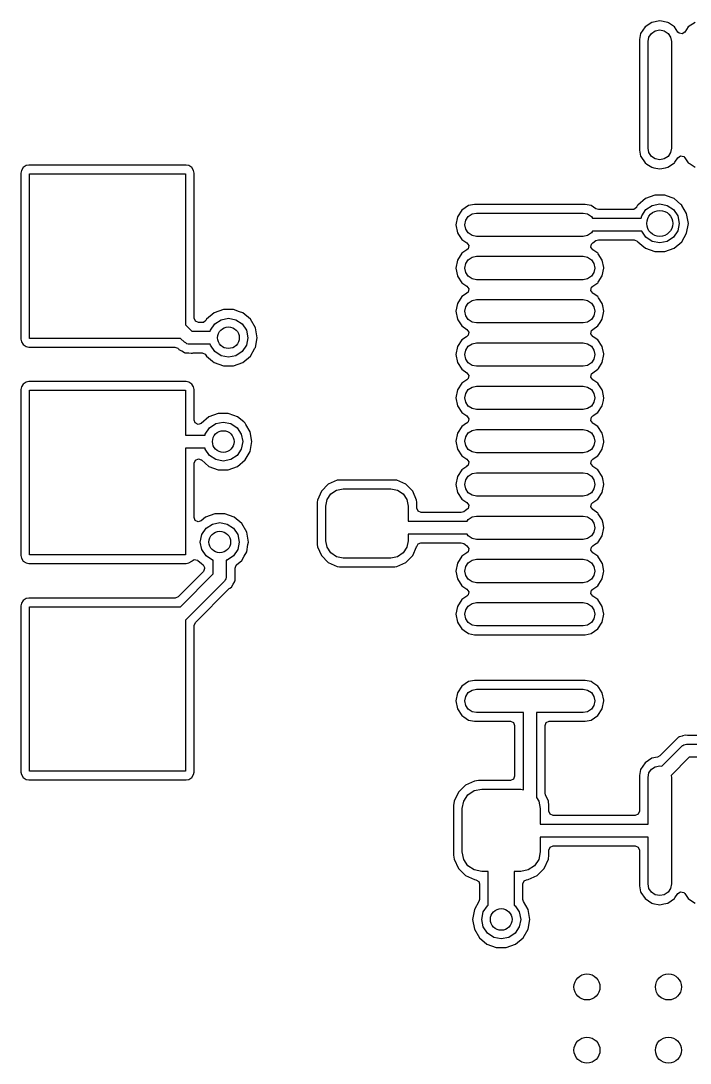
# Model space of a CAD drawing. Extents: x 1.12 to 2.49, y -4.71 to -3.25.
# Drawn here: x 1.3745 to 1.6788, y -4.1669 to -3.6929 of the extents above; entities that cross this region are included whole.
import ezdxf

# ---------------------------------------------------------------- set-up
doc = ezdxf.new("R2010")
doc.units = 0
doc.header["$MEASUREMENT"] = 0
doc.layers.add('BLACK', color=7, linetype='CONTINUOUS')

msp = doc.modelspace()

# ---------------------------------------------------------------- linework, layer by layer
at = {"layer": 'BLACK', "linetype": 'CONTINUOUS'}
for p, q in [((1.65828, -3.69568), (1.65623, -3.69874)), ((1.66134, -3.69363), (1.65828, -3.69568)), ((1.66496, -3.69291), (1.66134, -3.69363)), ((1.66293, -3.69745), (1.66496, -3.69705)), ((1.66858, -3.69363), (1.66496, -3.69291)), ((1.66496, -3.69291), (1.66496, -3.69291)), ((1.66496, -3.69705), (1.66699, -3.69745)), ((1.6689, -3.69384), (1.66858, -3.69363)), ((1.66858, -3.69363), (1.66858, -3.69363)), ((1.66858, -3.69363), (1.66858, -3.69363)), ((1.67165, -3.69568), (1.6689, -3.69384)), ((1.6732, -3.698), (1.67165, -3.69568)), ((1.67796, -3.69568), (1.67641, -3.698)), ((1.68103, -3.69363), (1.67796, -3.69568)), ((1.65623, -3.69874), (1.65569, -3.70145)), ((1.65569, -3.70145), (1.65569, -3.7517)), ((1.65965, -3.70236), (1.66005, -3.70033)), ((1.66005, -3.70033), (1.6612, -3.6986)), ((1.6612, -3.6986), (1.66293, -3.69745)), ((1.66699, -3.69745), (1.66872, -3.6986)), ((1.66872, -3.6986), (1.66987, -3.70033)), ((1.66987, -3.70033), (1.67028, -3.70236)), ((1.67373, -3.69854), (1.6732, -3.698)), ((1.67518, -3.69882), (1.67373, -3.69854)), ((1.67641, -3.698), (1.67518, -3.69882)), ((1.65965, -3.75079), (1.65965, -3.70236)), ((1.67028, -3.70236), (1.67028, -3.75079)), ((1.65569, -3.7517), (1.65623, -3.7544)), ((1.66005, -3.75282), (1.65965, -3.75079)), ((1.6612, -3.75455), (1.66005, -3.75282)), ((1.66987, -3.75282), (1.66872, -3.75455)), ((1.67028, -3.75079), (1.66987, -3.75282)), ((1.37692, -3.75877), (1.37561, -3.75965)), ((1.37807, -3.75854), (1.37692, -3.75877)), ((1.37692, -3.75877), (1.37692, -3.75877)), ((1.37692, -3.75877), (1.37692, -3.75877)), ((1.37692, -3.75877), (1.37692, -3.75877)), ((1.44972, -3.75854), (1.37807, -3.75854)), ((1.37807, -3.75854), (1.37807, -3.75854)), ((1.37807, -3.75854), (1.37807, -3.75854)), ((1.45087, -3.75877), (1.44972, -3.75854)), ((1.45218, -3.75965), (1.45087, -3.75877)), ((1.65623, -3.7544), (1.65623, -3.7544)), ((1.65623, -3.7544), (1.65623, -3.75441)), ((1.65623, -3.75441), (1.65637, -3.75461)), ((1.65637, -3.75461), (1.65828, -3.75747)), ((1.65828, -3.75747), (1.6591, -3.75802)), ((1.6591, -3.75802), (1.66134, -3.75952)), ((1.66293, -3.7557), (1.6612, -3.75455)), ((1.66496, -3.7561), (1.66293, -3.7557)), ((1.66699, -3.7557), (1.66496, -3.7561)), ((1.66872, -3.75455), (1.66699, -3.7557)), ((1.66858, -3.75952), (1.67165, -3.75747)), ((1.67165, -3.75747), (1.67187, -3.75714)), ((1.67187, -3.75714), (1.6732, -3.75515)), ((1.6732, -3.75515), (1.67443, -3.75433)), ((1.67443, -3.75433), (1.67587, -3.75461)), ((1.67587, -3.75461), (1.67641, -3.75515)), ((1.67641, -3.75515), (1.67796, -3.75747)), ((1.67796, -3.75747), (1.67877, -3.75801)), ((1.67877, -3.75801), (1.68103, -3.75952)), ((1.37474, -3.76096), (1.37451, -3.76211)), ((1.37451, -3.76211), (1.37451, -3.83769)), ((1.37561, -3.75965), (1.37474, -3.76096)), ((1.37474, -3.76096), (1.37474, -3.76096)), ((1.37846, -3.8373), (1.37846, -3.7625)), ((1.37846, -3.7625), (1.44933, -3.7625)), ((1.44933, -3.7625), (1.44933, -3.83116)), ((1.45306, -3.76096), (1.45218, -3.75965)), ((1.45329, -3.76211), (1.45306, -3.76096)), ((1.45306, -3.76096), (1.45306, -3.76096)), ((1.45306, -3.76096), (1.45306, -3.76096)), ((1.45329, -3.82817), (1.45329, -3.76211)), ((1.45329, -3.76211), (1.45329, -3.76211)), ((1.66134, -3.75952), (1.66233, -3.75972)), ((1.66233, -3.75972), (1.66496, -3.76024)), ((1.66496, -3.76024), (1.66759, -3.75972)), ((1.66496, -3.76024), (1.66496, -3.76024)), ((1.66496, -3.76024), (1.66496, -3.76024)), ((1.66759, -3.75972), (1.66858, -3.75952)), ((1.6627, -3.77222), (1.65845, -3.77377)), ((1.66722, -3.77222), (1.6627, -3.77222)), ((1.67022, -3.77332), (1.66722, -3.77222)), ((1.57808, -3.7769), (1.57501, -3.77895)), ((1.58078, -3.77636), (1.57808, -3.7769)), ((1.63103, -3.77636), (1.58078, -3.77636)), ((1.58078, -3.77636), (1.58078, -3.77636)), ((1.63374, -3.7769), (1.63103, -3.77636)), ((1.63103, -3.77636), (1.63103, -3.77636)), ((1.63588, -3.77833), (1.63374, -3.7769)), ((1.63374, -3.7769), (1.63374, -3.7769)), ((1.63374, -3.7769), (1.63374, -3.7769)), ((1.65437, -3.77776), (1.6532, -3.77865)), ((1.65443, -3.77766), (1.65437, -3.77776)), ((1.65474, -3.77711), (1.65443, -3.77766)), ((1.65499, -3.77667), (1.65474, -3.77711)), ((1.65845, -3.77377), (1.65499, -3.77667)), ((1.65499, -3.77667), (1.65499, -3.77667)), ((1.6587, -3.77878), (1.66157, -3.77686)), ((1.66157, -3.77686), (1.66496, -3.77618)), ((1.66496, -3.77618), (1.66835, -3.77686)), ((1.66835, -3.77686), (1.67122, -3.77878)), ((1.67147, -3.77377), (1.67022, -3.77332)), ((1.67459, -3.77639), (1.67147, -3.77377)), ((1.67493, -3.77668), (1.67459, -3.77639)), ((1.67506, -3.7769), (1.67493, -3.77668)), ((1.67719, -3.78059), (1.67506, -3.7769)), ((1.57296, -3.78201), (1.57224, -3.78563)), ((1.57501, -3.77895), (1.57296, -3.78201)), ((1.57678, -3.7836), (1.57793, -3.78187)), ((1.57793, -3.78187), (1.57966, -3.78072)), ((1.57966, -3.78072), (1.58169, -3.78031)), ((1.58169, -3.78031), (1.63012, -3.78031)), ((1.63012, -3.78031), (1.63215, -3.78072)), ((1.63215, -3.78072), (1.63388, -3.78187)), ((1.63388, -3.78187), (1.63441, -3.78268)), ((1.63598, -3.7784), (1.63588, -3.77833)), ((1.63705, -3.77872), (1.63598, -3.7784)), ((1.6527, -3.77872), (1.63705, -3.77872)), ((1.6532, -3.77865), (1.6527, -3.77872)), ((1.65657, -3.78268), (1.65678, -3.78165)), ((1.65678, -3.78165), (1.6587, -3.77878)), ((1.67122, -3.77878), (1.67314, -3.78165)), ((1.67314, -3.78165), (1.67382, -3.78504)), ((1.67797, -3.78504), (1.67719, -3.78059)), ((1.67719, -3.78059), (1.67719, -3.78059)), ((1.67719, -3.78059), (1.67719, -3.78059)), ((1.57224, -3.78563), (1.57224, -3.78563)), ((1.57224, -3.78563), (1.57296, -3.78925)), ((1.57638, -3.78563), (1.57678, -3.7836)), ((1.57678, -3.78766), (1.57638, -3.78563)), ((1.63441, -3.78268), (1.65657, -3.78268)), ((1.67382, -3.78504), (1.67314, -3.78843)), ((1.67719, -3.78949), (1.67797, -3.78504)), ((1.57296, -3.78925), (1.57296, -3.78925)), ((1.57296, -3.78925), (1.57296, -3.78925)), ((1.57296, -3.78925), (1.57347, -3.79002)), ((1.57347, -3.79002), (1.57501, -3.79231)), ((1.57793, -3.78939), (1.57678, -3.78766)), ((1.57966, -3.79054), (1.57793, -3.78939)), ((1.58169, -3.79094), (1.57966, -3.79054)), ((1.63012, -3.79094), (1.58169, -3.79094)), ((1.63215, -3.79054), (1.63012, -3.79094)), ((1.63388, -3.78939), (1.63215, -3.79054)), ((1.63441, -3.78858), (1.63388, -3.78939)), ((1.65688, -3.78858), (1.63441, -3.78858)), ((1.6587, -3.7913), (1.65688, -3.78858)), ((1.66157, -3.79322), (1.6587, -3.7913)), ((1.67122, -3.7913), (1.66835, -3.79322)), ((1.67314, -3.78843), (1.67122, -3.7913)), ((1.67493, -3.7934), (1.67719, -3.78949)), ((1.57501, -3.79231), (1.57733, -3.79387)), ((1.57733, -3.79387), (1.57815, -3.7951)), ((1.57787, -3.79654), (1.57733, -3.79708)), ((1.57815, -3.7951), (1.57787, -3.79654)), ((1.63366, -3.79585), (1.63394, -3.7944)), ((1.63448, -3.79708), (1.63366, -3.79585)), ((1.63394, -3.7944), (1.63448, -3.79387)), ((1.63448, -3.79387), (1.63598, -3.79286)), ((1.63598, -3.79286), (1.63705, -3.79254)), ((1.63705, -3.79254), (1.65338, -3.79254)), ((1.65338, -3.79254), (1.65474, -3.7931)), ((1.65474, -3.7931), (1.65488, -3.79328)), ((1.65488, -3.79328), (1.65488, -3.79327)), ((1.65488, -3.79327), (1.65499, -3.7934)), ((1.65499, -3.7934), (1.65678, -3.7949)), ((1.65678, -3.7949), (1.65845, -3.79631)), ((1.65845, -3.79631), (1.6627, -3.79785)), ((1.66496, -3.7939), (1.66157, -3.79322)), ((1.66835, -3.79322), (1.66496, -3.7939)), ((1.66722, -3.79785), (1.67147, -3.79631)), ((1.67147, -3.79631), (1.67493, -3.7934)), ((1.57501, -3.79863), (1.57296, -3.8017)), ((1.57733, -3.79708), (1.57501, -3.79863)), ((1.57678, -3.80328), (1.57793, -3.80156)), ((1.57793, -3.80156), (1.57966, -3.8004)), ((1.57966, -3.8004), (1.58169, -3.8)), ((1.58169, -3.8), (1.63012, -3.8)), ((1.63012, -3.8), (1.63215, -3.8004)), ((1.63215, -3.8004), (1.63388, -3.80156)), ((1.63388, -3.80156), (1.63503, -3.80328)), ((1.6368, -3.79863), (1.63448, -3.79708)), ((1.63693, -3.79883), (1.6368, -3.79863)), ((1.63885, -3.8017), (1.63693, -3.79883)), ((1.6627, -3.79785), (1.6627, -3.79785)), ((1.6627, -3.79785), (1.66722, -3.79785)), ((1.66722, -3.79785), (1.66722, -3.79785)), ((1.57296, -3.8017), (1.57224, -3.80531)), ((1.57224, -3.80531), (1.57224, -3.80531)), ((1.57224, -3.80531), (1.57296, -3.80893)), ((1.57638, -3.80531), (1.57678, -3.80328)), ((1.57678, -3.80735), (1.57638, -3.80531)), ((1.63503, -3.80328), (1.63543, -3.80531)), ((1.63543, -3.80531), (1.63503, -3.80735)), ((1.63952, -3.80507), (1.63885, -3.8017)), ((1.63885, -3.8017), (1.63885, -3.8017)), ((1.63885, -3.80893), (1.63957, -3.80531)), ((1.63957, -3.80531), (1.63952, -3.80507)), ((1.57296, -3.80893), (1.57296, -3.80893)), ((1.57296, -3.80893), (1.57296, -3.80893)), ((1.57296, -3.80893), (1.57303, -3.80904)), ((1.57303, -3.80904), (1.57501, -3.812)), ((1.57793, -3.80907), (1.57678, -3.80735)), ((1.57966, -3.81023), (1.57793, -3.80907)), ((1.58169, -3.81063), (1.57966, -3.81023)), ((1.63012, -3.81063), (1.58169, -3.81063)), ((1.63215, -3.81023), (1.63012, -3.81063)), ((1.63388, -3.80907), (1.63215, -3.81023)), ((1.63503, -3.80735), (1.63388, -3.80907)), ((1.63701, -3.81168), (1.63885, -3.80893)), ((1.57501, -3.812), (1.57733, -3.81355)), ((1.57733, -3.81355), (1.57815, -3.81478)), ((1.57815, -3.81478), (1.57787, -3.81623)), ((1.63366, -3.81553), (1.63394, -3.81409)), ((1.63448, -3.81676), (1.63366, -3.81553)), ((1.63394, -3.81409), (1.63448, -3.81355)), ((1.63448, -3.81355), (1.6368, -3.812)), ((1.6368, -3.812), (1.63701, -3.81168)), ((1.57501, -3.81832), (1.57296, -3.82138)), ((1.57714, -3.81689), (1.57501, -3.81832)), ((1.57733, -3.81676), (1.57714, -3.81689)), ((1.57787, -3.81623), (1.57733, -3.81676)), ((1.57793, -3.82124), (1.57966, -3.82009)), ((1.57966, -3.82009), (1.58169, -3.81969)), ((1.58169, -3.81969), (1.63012, -3.81969)), ((1.63012, -3.81969), (1.63215, -3.82009)), ((1.63215, -3.82009), (1.63388, -3.82124)), ((1.63472, -3.81692), (1.63448, -3.81676)), ((1.6368, -3.81832), (1.63472, -3.81692)), ((1.63713, -3.81881), (1.6368, -3.81832)), ((1.63885, -3.82138), (1.63713, -3.81881)), ((1.46664, -3.82419), (1.46239, -3.82574)), ((1.47116, -3.82419), (1.46664, -3.82419)), ((1.47392, -3.8252), (1.47116, -3.82419)), ((1.4754, -3.82574), (1.47392, -3.8252)), ((1.57296, -3.82138), (1.57224, -3.825)), ((1.57224, -3.825), (1.57224, -3.825)), ((1.57224, -3.825), (1.57296, -3.82862)), ((1.57638, -3.825), (1.57678, -3.82297)), ((1.57678, -3.82703), (1.57638, -3.825)), ((1.57678, -3.82297), (1.57793, -3.82124)), ((1.63388, -3.82124), (1.63503, -3.82297)), ((1.63503, -3.82297), (1.63543, -3.825)), ((1.63543, -3.825), (1.63503, -3.82703)), ((1.63909, -3.82259), (1.63885, -3.82138)), ((1.63957, -3.825), (1.63909, -3.82259)), ((1.63942, -3.82574), (1.63957, -3.825)), ((1.63957, -3.825), (1.63957, -3.825)), ((1.45385, -3.82953), (1.45329, -3.82817)), ((1.45522, -3.8301), (1.45385, -3.82953)), ((1.45747, -3.83003), (1.45698, -3.8301)), ((1.45865, -3.82913), (1.45747, -3.83003)), ((1.45893, -3.82864), (1.45865, -3.82913)), ((1.46239, -3.82574), (1.45893, -3.82864)), ((1.45893, -3.82864), (1.45893, -3.82864)), ((1.46263, -3.83074), (1.46551, -3.82882)), ((1.46551, -3.82882), (1.4689, -3.82815)), ((1.4689, -3.82815), (1.47229, -3.82882)), ((1.47229, -3.82882), (1.47516, -3.83074)), ((1.47887, -3.82864), (1.4754, -3.82574)), ((1.48113, -3.83256), (1.47887, -3.82864)), ((1.47887, -3.82864), (1.47887, -3.82864)), ((1.57296, -3.82862), (1.57296, -3.82862)), ((1.57296, -3.82862), (1.57296, -3.82862)), ((1.57296, -3.82862), (1.57311, -3.82885)), ((1.57311, -3.82885), (1.57501, -3.83168)), ((1.57793, -3.82876), (1.57678, -3.82703)), ((1.57966, -3.82991), (1.57793, -3.82876)), ((1.58169, -3.83031), (1.57966, -3.82991)), ((1.63215, -3.82991), (1.63012, -3.83031)), ((1.63388, -3.82876), (1.63215, -3.82991)), ((1.63503, -3.82703), (1.63388, -3.82876)), ((1.63786, -3.8301), (1.63885, -3.82862)), ((1.63885, -3.82862), (1.63942, -3.82574)), ((1.44933, -3.83116), (1.45223, -3.83406)), ((1.45223, -3.83406), (1.46063, -3.83406)), ((1.45698, -3.8301), (1.45522, -3.8301)), ((1.46063, -3.83406), (1.46071, -3.83362)), ((1.46071, -3.83362), (1.46263, -3.83074)), ((1.47516, -3.83074), (1.47708, -3.83362)), ((1.47708, -3.83362), (1.47776, -3.83701)), ((1.48191, -3.83701), (1.48113, -3.83256)), ((1.48113, -3.83256), (1.48113, -3.83256)), ((1.48113, -3.83256), (1.48113, -3.83256)), ((1.57501, -3.83168), (1.57733, -3.83324)), ((1.57733, -3.83324), (1.57815, -3.83447)), ((1.57815, -3.83447), (1.57787, -3.83591)), ((1.63012, -3.83031), (1.58169, -3.83031)), ((1.63366, -3.83522), (1.63394, -3.83377)), ((1.63394, -3.83377), (1.63448, -3.83324)), ((1.63448, -3.83324), (1.6368, -3.83168)), ((1.6368, -3.83168), (1.63786, -3.8301)), ((1.37451, -3.83769), (1.37474, -3.83885)), ((1.37451, -3.83769), (1.37451, -3.83769)), ((1.37474, -3.83885), (1.37474, -3.83885)), ((1.37474, -3.83885), (1.37474, -3.83885)), ((1.37474, -3.83885), (1.37474, -3.83885)), ((1.37474, -3.83885), (1.37561, -3.84016)), ((1.44712, -3.8373), (1.37846, -3.8373)), ((1.44892, -3.8391), (1.44712, -3.8373)), ((1.4495, -3.83937), (1.44892, -3.8391)), ((1.44999, -3.83978), (1.4495, -3.83937)), ((1.47776, -3.83701), (1.47708, -3.8404)), ((1.48113, -3.84146), (1.48191, -3.83701)), ((1.57501, -3.838), (1.57296, -3.84107)), ((1.57714, -3.83658), (1.57501, -3.838)), ((1.57733, -3.83645), (1.57714, -3.83658)), ((1.57787, -3.83591), (1.57733, -3.83645)), ((1.57966, -3.83977), (1.58169, -3.83937)), ((1.58169, -3.83937), (1.63012, -3.83937)), ((1.63012, -3.83937), (1.63215, -3.83977)), ((1.63448, -3.83645), (1.63366, -3.83522)), ((1.63472, -3.83661), (1.63448, -3.83645)), ((1.6368, -3.838), (1.63472, -3.83661)), ((1.63885, -3.84107), (1.6368, -3.838)), ((1.6368, -3.838), (1.6368, -3.838)), ((1.37561, -3.84016), (1.37561, -3.84016)), ((1.37561, -3.84016), (1.37692, -3.84103)), ((1.37692, -3.84103), (1.37807, -3.84126)), ((1.37807, -3.84126), (1.44453, -3.84126)), ((1.44453, -3.84126), (1.44589, -3.84182)), ((1.44589, -3.84182), (1.44612, -3.84209)), ((1.44612, -3.84209), (1.44628, -3.84233)), ((1.44628, -3.84233), (1.44629, -3.84233)), ((1.44629, -3.84233), (1.44758, -3.84302)), ((1.44758, -3.84302), (1.44763, -3.84304)), ((1.44763, -3.84304), (1.44889, -3.8438)), ((1.44889, -3.8438), (1.44889, -3.8438)), ((1.44889, -3.8438), (1.44909, -3.84387)), ((1.44909, -3.84387), (1.4493, -3.84392)), ((1.4493, -3.84392), (1.4493, -3.84392)), ((1.4493, -3.84392), (1.45077, -3.84392)), ((1.45063, -3.83989), (1.44999, -3.83978)), ((1.45075, -3.83995), (1.45063, -3.83989)), ((1.45082, -3.83993), (1.45075, -3.83995)), ((1.45077, -3.84392), (1.45082, -3.84392)), ((1.451, -3.83996), (1.45082, -3.83993)), ((1.45082, -3.84392), (1.45197, -3.84399)), ((1.46063, -3.83996), (1.451, -3.83996)), ((1.45197, -3.84399), (1.45229, -3.84401)), ((1.45229, -3.84401), (1.45252, -3.84397)), ((1.45229, -3.84401), (1.45229, -3.84401)), ((1.45229, -3.84401), (1.45229, -3.84401)), ((1.45252, -3.844), (1.4529, -3.84392)), ((1.45252, -3.84397), (1.45252, -3.844)), ((1.4529, -3.84392), (1.45698, -3.84392)), ((1.45698, -3.84392), (1.45834, -3.84448)), ((1.46071, -3.8404), (1.46063, -3.83996)), ((1.46263, -3.84327), (1.46071, -3.8404)), ((1.46551, -3.84519), (1.46263, -3.84327)), ((1.47516, -3.84327), (1.47229, -3.84519)), ((1.47708, -3.8404), (1.47516, -3.84327)), ((1.47887, -3.84537), (1.48091, -3.84182)), ((1.48091, -3.84182), (1.48113, -3.84146)), ((1.48113, -3.84146), (1.48113, -3.84146)), ((1.48113, -3.84146), (1.48113, -3.84146)), ((1.57296, -3.84107), (1.57224, -3.84468)), ((1.57638, -3.84469), (1.57678, -3.84265)), ((1.57678, -3.84265), (1.57793, -3.84093)), ((1.57793, -3.84093), (1.57966, -3.83977)), ((1.63215, -3.83977), (1.63388, -3.84093)), ((1.63388, -3.84093), (1.63503, -3.84265)), ((1.63503, -3.84265), (1.63543, -3.84469)), ((1.639, -3.84182), (1.63885, -3.84107)), ((1.6395, -3.84433), (1.639, -3.84182)), ((1.45834, -3.84448), (1.45865, -3.84488)), ((1.45865, -3.84488), (1.45893, -3.84537)), ((1.45893, -3.84537), (1.45893, -3.84537)), ((1.45893, -3.84537), (1.45893, -3.84537)), ((1.45893, -3.84537), (1.46162, -3.84763)), ((1.46162, -3.84763), (1.46239, -3.84828)), ((1.46239, -3.84828), (1.46664, -3.84982)), ((1.4689, -3.84587), (1.46551, -3.84519)), ((1.47229, -3.84519), (1.4689, -3.84587)), ((1.47116, -3.84982), (1.4754, -3.84828)), ((1.4754, -3.84828), (1.47887, -3.84537)), ((1.57224, -3.84468), (1.57224, -3.84469)), ((1.57224, -3.84469), (1.57296, -3.8483)), ((1.57296, -3.8483), (1.57501, -3.85137)), ((1.57678, -3.84672), (1.57638, -3.84469)), ((1.57793, -3.84844), (1.57678, -3.84672)), ((1.57966, -3.8496), (1.57793, -3.84844)), ((1.63388, -3.84844), (1.63215, -3.8496)), ((1.63503, -3.84672), (1.63388, -3.84844)), ((1.63543, -3.84469), (1.63503, -3.84672)), ((1.63709, -3.85094), (1.63885, -3.8483)), ((1.63885, -3.8483), (1.63957, -3.84469)), ((1.63957, -3.84469), (1.6395, -3.84433)), ((1.46664, -3.84982), (1.46664, -3.84982)), ((1.46664, -3.84982), (1.47116, -3.84982)), ((1.47116, -3.84982), (1.47116, -3.84982)), ((1.57501, -3.85137), (1.57733, -3.85292)), ((1.57733, -3.85292), (1.57815, -3.85415)), ((1.58169, -3.85), (1.57966, -3.8496)), ((1.63012, -3.85), (1.58169, -3.85)), ((1.63215, -3.8496), (1.63012, -3.85)), ((1.63366, -3.8549), (1.63394, -3.85346)), ((1.63394, -3.85346), (1.63448, -3.85292)), ((1.63448, -3.85292), (1.6368, -3.85137)), ((1.6368, -3.85137), (1.63709, -3.85094)), ((1.37561, -3.85807), (1.37474, -3.85938)), ((1.37692, -3.8572), (1.37561, -3.85807)), ((1.37807, -3.85697), (1.37692, -3.8572)), ((1.37692, -3.8572), (1.37692, -3.8572)), ((1.37692, -3.8572), (1.37692, -3.8572)), ((1.37692, -3.8572), (1.37692, -3.8572)), ((1.44972, -3.85697), (1.37807, -3.85697)), ((1.37807, -3.85697), (1.37807, -3.85697)), ((1.37807, -3.85697), (1.37807, -3.85697)), ((1.45087, -3.8572), (1.44972, -3.85697)), ((1.45218, -3.85807), (1.45087, -3.8572)), ((1.45306, -3.85938), (1.45218, -3.85807)), ((1.57501, -3.85769), (1.57296, -3.86075)), ((1.57733, -3.85613), (1.57501, -3.85769)), ((1.57787, -3.8556), (1.57733, -3.85613)), ((1.57815, -3.85415), (1.57787, -3.8556)), ((1.63448, -3.85613), (1.63366, -3.8549)), ((1.6368, -3.85769), (1.63448, -3.85613)), ((1.63733, -3.85848), (1.6368, -3.85769)), ((1.63885, -3.86075), (1.63733, -3.85848)), ((1.37474, -3.85938), (1.37451, -3.86054)), ((1.37451, -3.86054), (1.37451, -3.93612)), ((1.37474, -3.85938), (1.37474, -3.85938)), ((1.37846, -3.93573), (1.37846, -3.86093)), ((1.37846, -3.86093), (1.44933, -3.86093)), ((1.44933, -3.86093), (1.44933, -3.8813)), ((1.45329, -3.86054), (1.45306, -3.85938)), ((1.45306, -3.85938), (1.45306, -3.85938)), ((1.45306, -3.85938), (1.45306, -3.85938)), ((1.45329, -3.8745), (1.45329, -3.86054)), ((1.45329, -3.86054), (1.45329, -3.86054)), ((1.57296, -3.86075), (1.57224, -3.86437)), ((1.57638, -3.86437), (1.57678, -3.86234)), ((1.57678, -3.86234), (1.57793, -3.86061)), ((1.57793, -3.86061), (1.57966, -3.85946)), ((1.57966, -3.85946), (1.58169, -3.85906)), ((1.58169, -3.85906), (1.63012, -3.85906)), ((1.63012, -3.85906), (1.63215, -3.85946)), ((1.63215, -3.85946), (1.63388, -3.86061)), ((1.63388, -3.86061), (1.63503, -3.86234)), ((1.63503, -3.86234), (1.63543, -3.86437)), ((1.6389, -3.86099), (1.63885, -3.86075)), ((1.63957, -3.86437), (1.6389, -3.86099)), ((1.57224, -3.86437), (1.57224, -3.86437)), ((1.57224, -3.86437), (1.57296, -3.86799)), ((1.57678, -3.8664), (1.57638, -3.86437)), ((1.57793, -3.86813), (1.57678, -3.8664)), ((1.63503, -3.8664), (1.63388, -3.86813)), ((1.63543, -3.86437), (1.63503, -3.8664)), ((1.63885, -3.86799), (1.63933, -3.86558)), ((1.63933, -3.86558), (1.63957, -3.86437)), ((1.63957, -3.86437), (1.63957, -3.86437)), ((1.46428, -3.87144), (1.46003, -3.87298)), ((1.4688, -3.87144), (1.46428, -3.87144)), ((1.47127, -3.87234), (1.4688, -3.87144)), ((1.47304, -3.87298), (1.47127, -3.87234)), ((1.57296, -3.86799), (1.57501, -3.87105)), ((1.57501, -3.87105), (1.57733, -3.87261)), ((1.57733, -3.87261), (1.57815, -3.87384)), ((1.57966, -3.86928), (1.57793, -3.86813)), ((1.58169, -3.86969), (1.57966, -3.86928)), ((1.63012, -3.86969), (1.58169, -3.86969)), ((1.63215, -3.86928), (1.63012, -3.86969)), ((1.63388, -3.86813), (1.63215, -3.86928)), ((1.63394, -3.87314), (1.63448, -3.87261)), ((1.63448, -3.87261), (1.63505, -3.87222)), ((1.63505, -3.87222), (1.63565, -3.87182)), ((1.63565, -3.87182), (1.6368, -3.87105)), ((1.6368, -3.87105), (1.63885, -3.86799)), ((1.6368, -3.87105), (1.6368, -3.87105)), ((1.45374, -3.87574), (1.45329, -3.8745)), ((1.45505, -3.87642), (1.45374, -3.87574)), ((1.45646, -3.87598), (1.45505, -3.87642)), ((1.46003, -3.87298), (1.45646, -3.87598)), ((1.46027, -3.87799), (1.46315, -3.87607)), ((1.46315, -3.87607), (1.46654, -3.87539)), ((1.46654, -3.87539), (1.46993, -3.87607)), ((1.46993, -3.87607), (1.4728, -3.87799)), ((1.47583, -3.87532), (1.47304, -3.87298)), ((1.4765, -3.87589), (1.47583, -3.87532)), ((1.47681, -3.87642), (1.4765, -3.87589)), ((1.47876, -3.8798), (1.47681, -3.87642)), ((1.57501, -3.87737), (1.57296, -3.88044)), ((1.57714, -3.87595), (1.57501, -3.87737)), ((1.57733, -3.87582), (1.57714, -3.87595)), ((1.57787, -3.87528), (1.57733, -3.87582)), ((1.57815, -3.87384), (1.57787, -3.87528)), ((1.63366, -3.87459), (1.63394, -3.87314)), ((1.63448, -3.87582), (1.63366, -3.87459)), ((1.63472, -3.87598), (1.63448, -3.87582)), ((1.6368, -3.87737), (1.63472, -3.87598)), ((1.63885, -3.88044), (1.6368, -3.87737)), ((1.6368, -3.87737), (1.6368, -3.87737)), ((1.44933, -3.8813), (1.45826, -3.8813)), ((1.45826, -3.8813), (1.45835, -3.88086)), ((1.45835, -3.88086), (1.46027, -3.87799)), ((1.4728, -3.87799), (1.47472, -3.88086)), ((1.47472, -3.88086), (1.47539, -3.88425)), ((1.47955, -3.88425), (1.47876, -3.8798)), ((1.47876, -3.8798), (1.47876, -3.8798)), ((1.47876, -3.8798), (1.47876, -3.8798)), ((1.57296, -3.88044), (1.57224, -3.88406)), ((1.57638, -3.88406), (1.57678, -3.88202)), ((1.57678, -3.88202), (1.57793, -3.8803)), ((1.57793, -3.8803), (1.57966, -3.87914)), ((1.57966, -3.87914), (1.58169, -3.87874)), ((1.58169, -3.87874), (1.63012, -3.87874)), ((1.63012, -3.87874), (1.63215, -3.87914)), ((1.63215, -3.87914), (1.63388, -3.8803)), ((1.63388, -3.8803), (1.63503, -3.88202)), ((1.63503, -3.88202), (1.63543, -3.88406)), ((1.63909, -3.88164), (1.63885, -3.88044)), ((1.63957, -3.88406), (1.63909, -3.88164)), ((1.47539, -3.88425), (1.47472, -3.88764)), ((1.47876, -3.8887), (1.47955, -3.88425)), ((1.57224, -3.88406), (1.57224, -3.88406)), ((1.57224, -3.88406), (1.57296, -3.88767)), ((1.57678, -3.88609), (1.57638, -3.88406)), ((1.57793, -3.88781), (1.57678, -3.88609)), ((1.63503, -3.88609), (1.63388, -3.88781)), ((1.63543, -3.88406), (1.63503, -3.88609)), ((1.63885, -3.88767), (1.63947, -3.88456)), ((1.63947, -3.88456), (1.63957, -3.88406)), ((1.63957, -3.88406), (1.63957, -3.88406)), ((1.45826, -3.8872), (1.44933, -3.8872)), ((1.44933, -3.8872), (1.44933, -3.93573)), ((1.45835, -3.88764), (1.45826, -3.8872)), ((1.46027, -3.89052), (1.45835, -3.88764)), ((1.46315, -3.89244), (1.46027, -3.89052)), ((1.4728, -3.89052), (1.46993, -3.89244)), ((1.47472, -3.88764), (1.4728, -3.89052)), ((1.4765, -3.89262), (1.47876, -3.8887)), ((1.57296, -3.88767), (1.57501, -3.89074)), ((1.57501, -3.89074), (1.57583, -3.89129)), ((1.57583, -3.89129), (1.57733, -3.89229)), ((1.57966, -3.88897), (1.57793, -3.88781)), ((1.58169, -3.88937), (1.57966, -3.88897)), ((1.63012, -3.88937), (1.58169, -3.88937)), ((1.63215, -3.88897), (1.63012, -3.88937)), ((1.63388, -3.88781), (1.63215, -3.88897)), ((1.63448, -3.89229), (1.63613, -3.89119)), ((1.63613, -3.89119), (1.6368, -3.89074)), ((1.6368, -3.89074), (1.63723, -3.8901)), ((1.63723, -3.8901), (1.63885, -3.88767)), ((1.45329, -3.894), (1.45385, -3.89264)), ((1.45329, -3.91885), (1.45329, -3.894)), ((1.45385, -3.89264), (1.45522, -3.89207)), ((1.45522, -3.89207), (1.45646, -3.89252)), ((1.45646, -3.89252), (1.45657, -3.89262)), ((1.45657, -3.89262), (1.45657, -3.89262)), ((1.45657, -3.89262), (1.46003, -3.89552)), ((1.46003, -3.89552), (1.46428, -3.89707)), ((1.46654, -3.89311), (1.46315, -3.89244)), ((1.46993, -3.89244), (1.46654, -3.89311)), ((1.4688, -3.89707), (1.47304, -3.89552)), ((1.47304, -3.89552), (1.4765, -3.89262)), ((1.57729, -3.89553), (1.57501, -3.89706)), ((1.57733, -3.8955), (1.57729, -3.89553)), ((1.57733, -3.89229), (1.57733, -3.89229)), ((1.57733, -3.89229), (1.57815, -3.89352)), ((1.57787, -3.89497), (1.57733, -3.8955)), ((1.57815, -3.89352), (1.57787, -3.89497)), ((1.63366, -3.89427), (1.63394, -3.89283)), ((1.63448, -3.8955), (1.63366, -3.89427)), ((1.63394, -3.89283), (1.63448, -3.89229)), ((1.63448, -3.89229), (1.63448, -3.89229)), ((1.63452, -3.89553), (1.63448, -3.8955)), ((1.6368, -3.89706), (1.63452, -3.89553)), ((1.46428, -3.89707), (1.46428, -3.89707)), ((1.46428, -3.89707), (1.4688, -3.89707)), ((1.4688, -3.89707), (1.4688, -3.89707)), ((1.57296, -3.90012), (1.57224, -3.90374)), ((1.57501, -3.89706), (1.57296, -3.90012)), ((1.57678, -3.90171), (1.57793, -3.89998)), ((1.57793, -3.89998), (1.57966, -3.89883)), ((1.57966, -3.89883), (1.58169, -3.89843)), ((1.58169, -3.89843), (1.63012, -3.89843)), ((1.63012, -3.89843), (1.63215, -3.89883)), ((1.63215, -3.89883), (1.63388, -3.89998)), ((1.63388, -3.89998), (1.63503, -3.90171)), ((1.63885, -3.90012), (1.6368, -3.89706)), ((1.6368, -3.89706), (1.6368, -3.89706)), ((1.63907, -3.9012), (1.63885, -3.90012)), ((1.51426, -3.90365), (1.51113, -3.90678)), ((1.51831, -3.90187), (1.51426, -3.90365)), ((1.51805, -3.90631), (1.52106, -3.90571)), ((1.5193, -3.90175), (1.51831, -3.90187)), ((1.54448, -3.90175), (1.5193, -3.90175)), ((1.5193, -3.90175), (1.5193, -3.90175)), ((1.52106, -3.90571), (1.54272, -3.90571)), ((1.54272, -3.90571), (1.54573, -3.90631)), ((1.54484, -3.90179), (1.54448, -3.90175)), ((1.54448, -3.90175), (1.54448, -3.90175)), ((1.54547, -3.90187), (1.54484, -3.90179)), ((1.54952, -3.90365), (1.54547, -3.90187)), ((1.55265, -3.90678), (1.54952, -3.90365)), ((1.54952, -3.90365), (1.54952, -3.90365)), ((1.57224, -3.90374), (1.57224, -3.90374)), ((1.57224, -3.90374), (1.57296, -3.90736)), ((1.57638, -3.90374), (1.57678, -3.90171)), ((1.57678, -3.90577), (1.57638, -3.90374)), ((1.57793, -3.9075), (1.57678, -3.90577)), ((1.63503, -3.90577), (1.63388, -3.9075)), ((1.63503, -3.90171), (1.63543, -3.90374)), ((1.63543, -3.90374), (1.63503, -3.90577)), ((1.63885, -3.90736), (1.63957, -3.90374)), ((1.63955, -3.90365), (1.63907, -3.9012)), ((1.63957, -3.90374), (1.63955, -3.90365)), ((1.51113, -3.90678), (1.50935, -3.91083)), ((1.51319, -3.91358), (1.51379, -3.91057)), ((1.51379, -3.91057), (1.5155, -3.90801)), ((1.5155, -3.90801), (1.51805, -3.90631)), ((1.54573, -3.90631), (1.54828, -3.90801)), ((1.54828, -3.90801), (1.54999, -3.91057)), ((1.54999, -3.91057), (1.55059, -3.91358)), ((1.55443, -3.91083), (1.55265, -3.90678)), ((1.55265, -3.90678), (1.55265, -3.90678)), ((1.55265, -3.90678), (1.55265, -3.90678)), ((1.57296, -3.90736), (1.57296, -3.90736)), ((1.57296, -3.90736), (1.57296, -3.90736)), ((1.57296, -3.90736), (1.57304, -3.90747)), ((1.57304, -3.90747), (1.57501, -3.91042)), ((1.57501, -3.91042), (1.57733, -3.91198)), ((1.57966, -3.90865), (1.57793, -3.9075)), ((1.58169, -3.90906), (1.57966, -3.90865)), ((1.63012, -3.90906), (1.58169, -3.90906)), ((1.63215, -3.90865), (1.63012, -3.90906)), ((1.63388, -3.9075), (1.63215, -3.90865)), ((1.63448, -3.91198), (1.6368, -3.91042)), ((1.6368, -3.91042), (1.63885, -3.90736)), ((1.6368, -3.91042), (1.6368, -3.91042)), ((1.50935, -3.91083), (1.50923, -3.91182)), ((1.50923, -3.91182), (1.50923, -3.9311)), ((1.51319, -3.92933), (1.51319, -3.91358)), ((1.55059, -3.91358), (1.55059, -3.92047)), ((1.55455, -3.91182), (1.55443, -3.91083)), ((1.55455, -3.91459), (1.55455, -3.91182)), ((1.55455, -3.91182), (1.55455, -3.91182)), ((1.55511, -3.91595), (1.55455, -3.91459)), ((1.57733, -3.91519), (1.57666, -3.91564)), ((1.57733, -3.91198), (1.57815, -3.91321)), ((1.57787, -3.91465), (1.57733, -3.91519)), ((1.57815, -3.91321), (1.57787, -3.91465)), ((1.63366, -3.91396), (1.63394, -3.91251)), ((1.63448, -3.91519), (1.63366, -3.91396)), ((1.63394, -3.91251), (1.63448, -3.91198)), ((1.6368, -3.91674), (1.63448, -3.91519)), ((1.45374, -3.92009), (1.45329, -3.91885)), ((1.45505, -3.92077), (1.45374, -3.92009)), ((1.45845, -3.91865), (1.45646, -3.92033)), ((1.4627, -3.91711), (1.45845, -3.91865)), ((1.46722, -3.91711), (1.4627, -3.91711)), ((1.46933, -3.91787), (1.46722, -3.91711)), ((1.47147, -3.91865), (1.46933, -3.91787)), ((1.47493, -3.92156), (1.47147, -3.91865)), ((1.55648, -3.91652), (1.55511, -3.91595)), ((1.57476, -3.91652), (1.55648, -3.91652)), ((1.57583, -3.91619), (1.57476, -3.91652)), ((1.57666, -3.91564), (1.57583, -3.91619)), ((1.5774, -3.92047), (1.57793, -3.91967)), ((1.57793, -3.91967), (1.57966, -3.91851)), ((1.57966, -3.91851), (1.58169, -3.91811)), ((1.58169, -3.91811), (1.63012, -3.91811)), ((1.63012, -3.91811), (1.63215, -3.91851)), ((1.63215, -3.91851), (1.63388, -3.91967)), ((1.63388, -3.91967), (1.63503, -3.92139)), ((1.63702, -3.91707), (1.6368, -3.91674)), ((1.63885, -3.91981), (1.63702, -3.91707)), ((1.6392, -3.92156), (1.63885, -3.91981)), ((1.63885, -3.91981), (1.63885, -3.91981)), ((1.45646, -3.92033), (1.45505, -3.92077)), ((1.45678, -3.92653), (1.4587, -3.92366)), ((1.4587, -3.92366), (1.46157, -3.92174)), ((1.46157, -3.92174), (1.46496, -3.92106)), ((1.46496, -3.92106), (1.46835, -3.92174)), ((1.46835, -3.92174), (1.47122, -3.92366)), ((1.47122, -3.92366), (1.47314, -3.92653)), ((1.47719, -3.92547), (1.47493, -3.92156)), ((1.47493, -3.92156), (1.47493, -3.92156)), ((1.55059, -3.92047), (1.5774, -3.92047)), ((1.63503, -3.92139), (1.63543, -3.92343)), ((1.63543, -3.92343), (1.63503, -3.92546)), ((1.63885, -3.92704), (1.63957, -3.92343)), ((1.63957, -3.92343), (1.6392, -3.92156)), ((1.4561, -3.92992), (1.45678, -3.92653)), ((1.47314, -3.92653), (1.47382, -3.92992)), ((1.47797, -3.92992), (1.47719, -3.92547)), ((1.47719, -3.92547), (1.47719, -3.92547)), ((1.47719, -3.92547), (1.47719, -3.92547)), ((1.51379, -3.93234), (1.51319, -3.92933)), ((1.55059, -3.92933), (1.54999, -3.93234)), ((1.5774, -3.92638), (1.55059, -3.92638)), ((1.55059, -3.92638), (1.55059, -3.92933)), ((1.57793, -3.92718), (1.5774, -3.92638)), ((1.57966, -3.92834), (1.57793, -3.92718)), ((1.58169, -3.92874), (1.57966, -3.92834)), ((1.63012, -3.92874), (1.58169, -3.92874)), ((1.63215, -3.92834), (1.63012, -3.92874)), ((1.63388, -3.92718), (1.63215, -3.92834)), ((1.63503, -3.92546), (1.63388, -3.92718)), ((1.63693, -3.92992), (1.63885, -3.92704)), ((1.45678, -3.93331), (1.4561, -3.92992)), ((1.4587, -3.93619), (1.45678, -3.93331)), ((1.47314, -3.93331), (1.47122, -3.93619)), ((1.47382, -3.92992), (1.47314, -3.93331)), ((1.47719, -3.93437), (1.47777, -3.9311)), ((1.47777, -3.9311), (1.47797, -3.92992)), ((1.50923, -3.9311), (1.50935, -3.93209)), ((1.50923, -3.9311), (1.50923, -3.9311)), ((1.50935, -3.93209), (1.51113, -3.93613)), ((1.5155, -3.9349), (1.51379, -3.93234)), ((1.54999, -3.93234), (1.54828, -3.9349)), ((1.55265, -3.93613), (1.55443, -3.93209)), ((1.55443, -3.93209), (1.55444, -3.93204)), ((1.55443, -3.93209), (1.55443, -3.93209)), ((1.55443, -3.93209), (1.55443, -3.93209)), ((1.55444, -3.93204), (1.55445, -3.93202)), ((1.55445, -3.93202), (1.55447, -3.93195)), ((1.55447, -3.93195), (1.55449, -3.93195)), ((1.55449, -3.93195), (1.55516, -3.93075)), ((1.55516, -3.93075), (1.55635, -3.93033)), ((1.55635, -3.93033), (1.57476, -3.93033)), ((1.57476, -3.93033), (1.57583, -3.93066)), ((1.57583, -3.93066), (1.57649, -3.9311)), ((1.57649, -3.9311), (1.57733, -3.93166)), ((1.57733, -3.93166), (1.57815, -3.93289)), ((1.57815, -3.93289), (1.57787, -3.93434)), ((1.63366, -3.93364), (1.63394, -3.9322)), ((1.63448, -3.93487), (1.63366, -3.93364)), ((1.63394, -3.9322), (1.63448, -3.93166)), ((1.63448, -3.93166), (1.63533, -3.9311)), ((1.63448, -3.93166), (1.63448, -3.93166)), ((1.63533, -3.9311), (1.6368, -3.93011)), ((1.6368, -3.93011), (1.63693, -3.92992)), ((1.37451, -3.93612), (1.37451, -3.93612)), ((1.37451, -3.93612), (1.37474, -3.93727)), ((1.37474, -3.93727), (1.37474, -3.93727)), ((1.37474, -3.93727), (1.37474, -3.93727)), ((1.37474, -3.93727), (1.37474, -3.93727)), ((1.37474, -3.93727), (1.37561, -3.93858)), ((1.37561, -3.93858), (1.37561, -3.93858)), ((1.37561, -3.93858), (1.37692, -3.93946)), ((1.44933, -3.93573), (1.37846, -3.93573)), ((1.45087, -3.93946), (1.45218, -3.93858)), ((1.45218, -3.93858), (1.45232, -3.93845)), ((1.45218, -3.93858), (1.45218, -3.93858)), ((1.45232, -3.93845), (1.45237, -3.9385)), ((1.45237, -3.9385), (1.45335, -3.93785)), ((1.45335, -3.93785), (1.4548, -3.93814)), ((1.4548, -3.93814), (1.45497, -3.93826)), ((1.45497, -3.93826), (1.45499, -3.93829)), ((1.45499, -3.93829), (1.45499, -3.93829)), ((1.45499, -3.93829), (1.45663, -3.93966)), ((1.46157, -3.93811), (1.4587, -3.93619)), ((1.46201, -3.93819), (1.46157, -3.93811)), ((1.46201, -3.94447), (1.46201, -3.93819)), ((1.46835, -3.93811), (1.46791, -3.93819)), ((1.46791, -3.93819), (1.46791, -3.94569)), ((1.47122, -3.93619), (1.46835, -3.93811)), ((1.47256, -3.94027), (1.47493, -3.93829)), ((1.47493, -3.93829), (1.47606, -3.93633)), ((1.47493, -3.93829), (1.47493, -3.93829)), ((1.47493, -3.93829), (1.47493, -3.93829)), ((1.47606, -3.93633), (1.47719, -3.93437)), ((1.47719, -3.93437), (1.47719, -3.93437)), ((1.47719, -3.93437), (1.47719, -3.93437)), ((1.51113, -3.93613), (1.51426, -3.93926)), ((1.51805, -3.93661), (1.5155, -3.9349)), ((1.52106, -3.9372), (1.51805, -3.93661)), ((1.54272, -3.9372), (1.52106, -3.9372)), ((1.54573, -3.93661), (1.54272, -3.9372)), ((1.54828, -3.9349), (1.54573, -3.93661)), ((1.54952, -3.93926), (1.55265, -3.93613)), ((1.57501, -3.93643), (1.57296, -3.93949)), ((1.57733, -3.93487), (1.57501, -3.93643)), ((1.57787, -3.93434), (1.57733, -3.93487)), ((1.57793, -3.93935), (1.57966, -3.9382)), ((1.57966, -3.9382), (1.58169, -3.9378)), ((1.58169, -3.9378), (1.63012, -3.9378)), ((1.63012, -3.9378), (1.63215, -3.9382)), ((1.63215, -3.9382), (1.63388, -3.93935)), ((1.6368, -3.93643), (1.63448, -3.93487)), ((1.63885, -3.93949), (1.6368, -3.93643)), ((1.6368, -3.93643), (1.6368, -3.93643)), ((1.37692, -3.93946), (1.37807, -3.93969)), ((1.37807, -3.93969), (1.44972, -3.93968)), ((1.45749, -3.94339), (1.44605, -3.95483)), ((1.44972, -3.93968), (1.45087, -3.93946)), ((1.45663, -3.93966), (1.45736, -3.94027)), ((1.45736, -3.94027), (1.45804, -3.94158)), ((1.45805, -3.94203), (1.45749, -3.94339)), ((1.45804, -3.94158), (1.45805, -3.94175)), ((1.45805, -3.94175), (1.45805, -3.94203)), ((1.47187, -3.94175), (1.47244, -3.94039)), ((1.47187, -3.94379), (1.47187, -3.94175)), ((1.47195, -3.94417), (1.47187, -3.94379)), ((1.47244, -3.94039), (1.47256, -3.94027)), ((1.51426, -3.93926), (1.51831, -3.94105)), ((1.51831, -3.94105), (1.51831, -3.94105)), ((1.51831, -3.94105), (1.5193, -3.94116)), ((1.5193, -3.94116), (1.54448, -3.94116)), ((1.54448, -3.94116), (1.54547, -3.94105)), ((1.54547, -3.94105), (1.54952, -3.93926)), ((1.57296, -3.93949), (1.57224, -3.94311)), ((1.57224, -3.94311), (1.57224, -3.94311)), ((1.57224, -3.94311), (1.57296, -3.94673)), ((1.57638, -3.94311), (1.57678, -3.94108)), ((1.57678, -3.94514), (1.57638, -3.94311)), ((1.57678, -3.94108), (1.57793, -3.93935)), ((1.63388, -3.93935), (1.63503, -3.94108)), ((1.63503, -3.94108), (1.63543, -3.94311)), ((1.63543, -3.94311), (1.63503, -3.94514)), ((1.63889, -3.93968), (1.63885, -3.93949)), ((1.63885, -3.94673), (1.63944, -3.94379)), ((1.63957, -3.94311), (1.63889, -3.93968)), ((1.63944, -3.94379), (1.63957, -3.94311)), ((1.63957, -3.94311), (1.63957, -3.94311)), ((1.44712, -3.95935), (1.46201, -3.94447)), ((1.46705, -3.94778), (1.44933, -3.96549)), ((1.46732, -3.94719), (1.46705, -3.94778)), ((1.46774, -3.9467), (1.46732, -3.94719)), ((1.46785, -3.94606), (1.46774, -3.9467)), ((1.4679, -3.94595), (1.46785, -3.94606)), ((1.46791, -3.94569), (1.46788, -3.94587)), ((1.46788, -3.94587), (1.4679, -3.94595)), ((1.471, -3.94906), (1.47175, -3.94781)), ((1.47175, -3.94781), (1.47182, -3.9476)), ((1.47175, -3.94781), (1.47175, -3.94781)), ((1.47175, -3.94781), (1.47175, -3.94781)), ((1.47182, -3.9476), (1.47187, -3.94739)), ((1.47187, -3.94587), (1.47191, -3.9453)), ((1.47187, -3.94593), (1.47187, -3.94587)), ((1.47187, -3.94739), (1.47187, -3.94593)), ((1.47191, -3.9453), (1.47196, -3.94441)), ((1.47192, -3.94418), (1.47195, -3.94417)), ((1.47196, -3.94441), (1.47192, -3.94418)), ((1.47196, -3.94441), (1.47196, -3.94441)), ((1.57296, -3.94673), (1.57501, -3.94979)), ((1.57793, -3.94687), (1.57678, -3.94514)), ((1.57966, -3.94802), (1.57793, -3.94687)), ((1.58169, -3.94843), (1.57966, -3.94802)), ((1.63012, -3.94843), (1.58169, -3.94843)), ((1.63215, -3.94802), (1.63012, -3.94843)), ((1.63388, -3.94687), (1.63215, -3.94802)), ((1.63503, -3.94514), (1.63388, -3.94687)), ((1.63729, -3.94906), (1.63885, -3.94673)), ((1.45385, -3.96657), (1.46928, -3.95114)), ((1.46928, -3.95114), (1.46955, -3.95092)), ((1.46955, -3.95092), (1.47029, -3.95041)), ((1.47029, -3.95041), (1.47097, -3.94911)), ((1.47097, -3.94911), (1.471, -3.94906)), ((1.57501, -3.94979), (1.57733, -3.95135)), ((1.57733, -3.95135), (1.57815, -3.95258)), ((1.57815, -3.95258), (1.57787, -3.95402)), ((1.63366, -3.95333), (1.63394, -3.95188)), ((1.63394, -3.95188), (1.63448, -3.95135)), ((1.63448, -3.95135), (1.6368, -3.94979)), ((1.6368, -3.94979), (1.63729, -3.94906)), ((1.37474, -3.95781), (1.37451, -3.95896)), ((1.37561, -3.9565), (1.37474, -3.95781)), ((1.37474, -3.95781), (1.37474, -3.95781)), ((1.37692, -3.95562), (1.37561, -3.9565)), ((1.37807, -3.95539), (1.37692, -3.95562)), ((1.37692, -3.95562), (1.37692, -3.95562)), ((1.37692, -3.95562), (1.37692, -3.95562)), ((1.37692, -3.95562), (1.37692, -3.95562)), ((1.44469, -3.95539), (1.37807, -3.95539)), ((1.37807, -3.95539), (1.37807, -3.95539)), ((1.37807, -3.95539), (1.37807, -3.95539)), ((1.44605, -3.95483), (1.44469, -3.95539)), ((1.57501, -3.95611), (1.57296, -3.95918)), ((1.57733, -3.95456), (1.57501, -3.95611)), ((1.57787, -3.95402), (1.57733, -3.95456)), ((1.57793, -3.95904), (1.57966, -3.95788)), ((1.57966, -3.95788), (1.58169, -3.95748)), ((1.58169, -3.95748), (1.63012, -3.95748)), ((1.63012, -3.95748), (1.63215, -3.95788)), ((1.63215, -3.95788), (1.63388, -3.95904)), ((1.63448, -3.95456), (1.63366, -3.95333)), ((1.6368, -3.95611), (1.63448, -3.95456)), ((1.63885, -3.95918), (1.6368, -3.95611)), ((1.6368, -3.95611), (1.6368, -3.95611)), ((1.37451, -3.95896), (1.37451, -4.03454)), ((1.37846, -4.03415), (1.37846, -3.95935)), ((1.37846, -3.95935), (1.44712, -3.95935)), ((1.57296, -3.95918), (1.57224, -3.9628)), ((1.57638, -3.9628), (1.57678, -3.96076)), ((1.57678, -3.96076), (1.57793, -3.95904)), ((1.63388, -3.95904), (1.63503, -3.96076)), ((1.63503, -3.96076), (1.63543, -3.9628)), ((1.63957, -3.9628), (1.63885, -3.95918)), ((1.44933, -3.96549), (1.44933, -4.03415)), ((1.45329, -3.96793), (1.45385, -3.96657)), ((1.57224, -3.9628), (1.57224, -3.9628)), ((1.57224, -3.9628), (1.57296, -3.96641)), ((1.57296, -3.96641), (1.57296, -3.96641)), ((1.57296, -3.96641), (1.57296, -3.96641)), ((1.57296, -3.96641), (1.57344, -3.96713)), ((1.57344, -3.96713), (1.57501, -3.96948)), ((1.57678, -3.96483), (1.57638, -3.9628)), ((1.57793, -3.96655), (1.57678, -3.96483)), ((1.57966, -3.96771), (1.57793, -3.96655)), ((1.63388, -3.96655), (1.63215, -3.96771)), ((1.63503, -3.96483), (1.63388, -3.96655)), ((1.63543, -3.9628), (1.63503, -3.96483)), ((1.6368, -3.96948), (1.63885, -3.96641)), ((1.63885, -3.96641), (1.63957, -3.9628)), ((1.45329, -4.03454), (1.45329, -3.96793)), ((1.57501, -3.96948), (1.57604, -3.97017)), ((1.57604, -3.97017), (1.57808, -3.97153)), ((1.57808, -3.97153), (1.58078, -3.97207)), ((1.58169, -3.96811), (1.57966, -3.96771)), ((1.58078, -3.97207), (1.63103, -3.97207)), ((1.63012, -3.96811), (1.58169, -3.96811)), ((1.63215, -3.96771), (1.63012, -3.96811)), ((1.63103, -3.97207), (1.63374, -3.97153)), ((1.63374, -3.97153), (1.6368, -3.96948)), ((1.57501, -3.99548), (1.57296, -3.99855)), ((1.57808, -3.99343), (1.57501, -3.99548)), ((1.58078, -3.99289), (1.57808, -3.99343)), ((1.63103, -3.99289), (1.58078, -3.99289)), ((1.58078, -3.99289), (1.58078, -3.99289)), ((1.63374, -3.99343), (1.63103, -3.99289)), ((1.63103, -3.99289), (1.63103, -3.99289)), ((1.63448, -3.99393), (1.63374, -3.99343)), ((1.63374, -3.99343), (1.63374, -3.99343)), ((1.63374, -3.99343), (1.63374, -3.99343)), ((1.6368, -3.99548), (1.63448, -3.99393)), ((1.63724, -3.99613), (1.6368, -3.99548)), ((1.57296, -3.99855), (1.57224, -4.00217)), ((1.57638, -4.00217), (1.57678, -4.00013)), ((1.57678, -4.00013), (1.57793, -3.99841)), ((1.57793, -3.99841), (1.57966, -3.99725)), ((1.57966, -3.99725), (1.58169, -3.99685)), ((1.58169, -3.99685), (1.63012, -3.99685)), ((1.63012, -3.99685), (1.63215, -3.99725)), ((1.63215, -3.99725), (1.63388, -3.99841)), ((1.63388, -3.99841), (1.63503, -4.00013)), ((1.63503, -4.00013), (1.63543, -4.00217)), ((1.63885, -3.99855), (1.63724, -3.99613)), ((1.63952, -4.00192), (1.63885, -3.99855)), ((1.63885, -3.99855), (1.63885, -3.99855)), ((1.57224, -4.00217), (1.57224, -4.00217)), ((1.57224, -4.00217), (1.57296, -4.00578)), ((1.57678, -4.0042), (1.57638, -4.00217)), ((1.57793, -4.00592), (1.57678, -4.0042)), ((1.63503, -4.0042), (1.63388, -4.00592)), ((1.63543, -4.00217), (1.63503, -4.0042)), ((1.63885, -4.00578), (1.63957, -4.00217)), ((1.63957, -4.00217), (1.63952, -4.00192)), ((1.57296, -4.00578), (1.57501, -4.00885)), ((1.57501, -4.00885), (1.57583, -4.0094)), ((1.57583, -4.0094), (1.57808, -4.0109)), ((1.57966, -4.00708), (1.57793, -4.00592)), ((1.58169, -4.00748), (1.57966, -4.00708)), ((1.60295, -4.00748), (1.58169, -4.00748)), ((1.60295, -4.04256), (1.60295, -4.00748)), ((1.63012, -4.00748), (1.60886, -4.00748)), ((1.60886, -4.00748), (1.60886, -4.04615)), ((1.63215, -4.00708), (1.63012, -4.00748)), ((1.63388, -4.00592), (1.63215, -4.00708)), ((1.63374, -4.0109), (1.6368, -4.00885)), ((1.6368, -4.00885), (1.63885, -4.00578)), ((1.57808, -4.0109), (1.58078, -4.01144)), ((1.58078, -4.01144), (1.59707, -4.01144)), ((1.59707, -4.01144), (1.59843, -4.012)), ((1.59843, -4.012), (1.599, -4.01337)), ((1.599, -4.01337), (1.599, -4.03644)), ((1.61281, -4.01337), (1.61338, -4.012)), ((1.61281, -4.04411), (1.61281, -4.01337)), ((1.61338, -4.012), (1.61474, -4.01144)), ((1.61474, -4.01144), (1.63103, -4.01144)), ((1.63103, -4.01144), (1.63374, -4.0109)), ((1.67348, -4.01871), (1.67245, -4.01975)), ((1.67367, -4.0186), (1.67348, -4.01871)), ((1.67386, -4.0185), (1.67367, -4.0186)), ((1.67528, -4.01815), (1.67386, -4.0185)), ((1.67534, -4.01814), (1.67528, -4.01815)), ((1.67674, -4.0177), (1.67534, -4.01814)), ((1.67762, -4.01786), (1.67674, -4.0177)), ((1.67797, -4.01789), (1.67762, -4.01786)), ((1.80894, -4.01789), (1.67797, -4.01789)), ((1.67094, -4.02126), (1.66498, -4.02722)), ((1.66591, -4.03188), (1.67508, -4.02272)), ((1.67115, -4.02093), (1.67094, -4.02126)), ((1.67118, -4.02095), (1.67115, -4.02093)), ((1.67131, -4.02076), (1.67118, -4.02095)), ((1.67241, -4.01979), (1.67131, -4.02076)), ((1.67245, -4.01975), (1.67241, -4.01979)), ((1.67508, -4.02272), (1.67523, -4.02261)), ((1.67523, -4.02261), (1.67527, -4.02254)), ((1.67527, -4.02254), (1.67539, -4.0225)), ((1.67539, -4.0225), (1.67592, -4.02213)), ((1.67592, -4.02213), (1.67656, -4.02207)), ((1.67656, -4.02207), (1.67717, -4.02185)), ((1.67717, -4.02185), (1.81138, -4.02185)), ((1.66134, -4.02827), (1.65828, -4.03032)), ((1.66399, -4.02775), (1.66134, -4.02827)), ((1.66498, -4.02722), (1.66399, -4.02775)), ((1.67839, -4.02776), (1.67009, -4.03606)), ((1.81138, -4.02776), (1.67839, -4.02776)), ((1.65623, -4.03339), (1.65569, -4.03609)), ((1.65828, -4.03032), (1.65623, -4.03339)), ((1.66005, -4.03497), (1.6612, -4.03325)), ((1.6612, -4.03325), (1.66293, -4.0321)), ((1.66293, -4.0321), (1.66496, -4.03169)), ((1.66496, -4.03169), (1.66591, -4.03188)), ((1.37451, -4.03454), (1.37474, -4.0357)), ((1.37451, -4.03454), (1.37451, -4.03454)), ((1.37474, -4.0357), (1.37474, -4.0357)), ((1.37474, -4.0357), (1.37474, -4.0357)), ((1.37474, -4.0357), (1.37474, -4.0357)), ((1.37474, -4.0357), (1.37561, -4.03701)), ((1.37561, -4.03701), (1.37561, -4.03701)), ((1.37561, -4.03701), (1.37692, -4.03788)), ((1.37692, -4.03788), (1.37807, -4.03811)), ((1.37807, -4.03811), (1.44972, -4.03811)), ((1.44933, -4.03415), (1.37846, -4.03415)), ((1.44972, -4.03811), (1.45087, -4.03788)), ((1.45087, -4.03788), (1.45218, -4.03701)), ((1.45218, -4.03701), (1.45306, -4.0357)), ((1.45306, -4.0357), (1.45329, -4.03454)), ((1.58069, -4.03861), (1.57659, -4.04052)), ((1.58255, -4.03837), (1.58069, -4.03861)), ((1.59707, -4.03837), (1.58255, -4.03837)), ((1.58255, -4.03837), (1.58255, -4.03837)), ((1.59843, -4.0378), (1.59707, -4.03837)), ((1.599, -4.03644), (1.59843, -4.0378)), ((1.65569, -4.03609), (1.65569, -4.05238)), ((1.65965, -4.03701), (1.66005, -4.03497)), ((1.65965, -4.05827), (1.65965, -4.03701)), ((1.67009, -4.03606), (1.67028, -4.03701)), ((1.67028, -4.03701), (1.67028, -4.08543)), ((1.57659, -4.04052), (1.5734, -4.04372)), ((1.57659, -4.04052), (1.57659, -4.04052)), ((1.57779, -4.04492), (1.58067, -4.043)), ((1.58067, -4.043), (1.58406, -4.04232)), ((1.58406, -4.04232), (1.60177, -4.04232)), ((1.60177, -4.04232), (1.60295, -4.04256)), ((1.57149, -4.04781), (1.57124, -4.04968)), ((1.5734, -4.04372), (1.57149, -4.04781)), ((1.57149, -4.04781), (1.57149, -4.04781)), ((1.5734, -4.04372), (1.5734, -4.04372)), ((1.5752, -4.05118), (1.57587, -4.04779)), ((1.57587, -4.04779), (1.57779, -4.04492)), ((1.60886, -4.04615), (1.60996, -4.04779)), ((1.60996, -4.04779), (1.61063, -4.05118)), ((1.613, -4.04493), (1.61281, -4.04411)), ((1.61434, -4.04781), (1.613, -4.04493)), ((1.61459, -4.04968), (1.61434, -4.04781)), ((1.61434, -4.04781), (1.61434, -4.04781)), ((1.57124, -4.04968), (1.57124, -4.07237)), ((1.5752, -4.07087), (1.5752, -4.05118)), ((1.61063, -4.05118), (1.61063, -4.05827)), ((1.61459, -4.05238), (1.61459, -4.04968)), ((1.61459, -4.04968), (1.61459, -4.04968)), ((1.61459, -4.04968), (1.61459, -4.04968)), ((1.61515, -4.05375), (1.61459, -4.05238)), ((1.65569, -4.05238), (1.65512, -4.05375)), ((1.61652, -4.05431), (1.61515, -4.05375)), ((1.65376, -4.05431), (1.61652, -4.05431)), ((1.65512, -4.05375), (1.65376, -4.05431)), ((1.61063, -4.05827), (1.65965, -4.05827)), ((1.65965, -4.06417), (1.61063, -4.06417)), ((1.61063, -4.06417), (1.61063, -4.07087)), ((1.65965, -4.08543), (1.65965, -4.06417)), ((1.57587, -4.07426), (1.5752, -4.07087)), ((1.61063, -4.07087), (1.60996, -4.07426)), ((1.61459, -4.07006), (1.61515, -4.06869)), ((1.61459, -4.07237), (1.61459, -4.07006)), ((1.61515, -4.06869), (1.61652, -4.06813)), ((1.61652, -4.06813), (1.65376, -4.06813)), ((1.65376, -4.06813), (1.65512, -4.06869)), ((1.65512, -4.06869), (1.65569, -4.07006)), ((1.65569, -4.07006), (1.65569, -4.08635)), ((1.57124, -4.07237), (1.57124, -4.07237)), ((1.57124, -4.07237), (1.57149, -4.07423)), ((1.57149, -4.07423), (1.5734, -4.07833)), ((1.57779, -4.07713), (1.57587, -4.07426)), ((1.60996, -4.07426), (1.60804, -4.07713)), ((1.61243, -4.07833), (1.61434, -4.07423)), ((1.61434, -4.07423), (1.61459, -4.07237)), ((1.5734, -4.07833), (1.5734, -4.07833)), ((1.5734, -4.07833), (1.57659, -4.08153)), ((1.58067, -4.07905), (1.57779, -4.07713)), ((1.58406, -4.07972), (1.58067, -4.07905)), ((1.58701, -4.07972), (1.58406, -4.07972)), ((1.58701, -4.09507), (1.58701, -4.07972)), ((1.60177, -4.07972), (1.59882, -4.07972)), ((1.59882, -4.07972), (1.59882, -4.09507)), ((1.60516, -4.07905), (1.60177, -4.07972)), ((1.60804, -4.07713), (1.60516, -4.07905)), ((1.60924, -4.08153), (1.61243, -4.07833)), ((1.57659, -4.08153), (1.57659, -4.08153)), ((1.57659, -4.08153), (1.57659, -4.08153)), ((1.57659, -4.08153), (1.58069, -4.08344)), ((1.58069, -4.08344), (1.58137, -4.08353)), ((1.58137, -4.08353), (1.58265, -4.08426)), ((1.58265, -4.08426), (1.58305, -4.08544)), ((1.58305, -4.08544), (1.58305, -4.09251)), ((1.60278, -4.08544), (1.60334, -4.08407)), ((1.60278, -4.09251), (1.60278, -4.08544)), ((1.60334, -4.08407), (1.60445, -4.08353)), ((1.60445, -4.08353), (1.60514, -4.08344)), ((1.60514, -4.08344), (1.60924, -4.08153)), ((1.66005, -4.08747), (1.65965, -4.08543)), ((1.67028, -4.08543), (1.66987, -4.08747)), ((1.65569, -4.08635), (1.65623, -4.08905)), ((1.65623, -4.08905), (1.65623, -4.08905)), ((1.65623, -4.08905), (1.65623, -4.08905)), ((1.65623, -4.08905), (1.65637, -4.08926)), ((1.65637, -4.08926), (1.65828, -4.09212)), ((1.6612, -4.08919), (1.66005, -4.08747)), ((1.66293, -4.09034), (1.6612, -4.08919)), ((1.66496, -4.09075), (1.66293, -4.09034)), ((1.66699, -4.09034), (1.66496, -4.09075)), ((1.66872, -4.08919), (1.66699, -4.09034)), ((1.66987, -4.08747), (1.66872, -4.08919)), ((1.67187, -4.09178), (1.6732, -4.08979)), ((1.6732, -4.08979), (1.67443, -4.08897)), ((1.67443, -4.08897), (1.67587, -4.08926)), ((1.67587, -4.08926), (1.67641, -4.08979)), ((1.67641, -4.08979), (1.67796, -4.09212)), ((1.58279, -4.09347), (1.58069, -4.09712)), ((1.58305, -4.09251), (1.58279, -4.09347)), ((1.58473, -4.09818), (1.58665, -4.09531)), ((1.58665, -4.09531), (1.58701, -4.09507)), ((1.59882, -4.09507), (1.59918, -4.09531)), ((1.59918, -4.09531), (1.6011, -4.09818)), ((1.60303, -4.09347), (1.60278, -4.09251)), ((1.60514, -4.09712), (1.60303, -4.09347)), ((1.65828, -4.09212), (1.65978, -4.09312)), ((1.65978, -4.09312), (1.66134, -4.09417)), ((1.66134, -4.09417), (1.6618, -4.09426)), ((1.6618, -4.09426), (1.66496, -4.09489)), ((1.66496, -4.09489), (1.66677, -4.09453)), ((1.66496, -4.09489), (1.66496, -4.09489)), ((1.66496, -4.09489), (1.66496, -4.09489)), ((1.66677, -4.09453), (1.66858, -4.09417)), ((1.66858, -4.09417), (1.67165, -4.09212)), ((1.67165, -4.09212), (1.67187, -4.09178)), ((1.67796, -4.09212), (1.67855, -4.09251)), ((1.67855, -4.09251), (1.68103, -4.09417)), ((1.58069, -4.09712), (1.5799, -4.10157)), ((1.58406, -4.10157), (1.58473, -4.09818)), ((1.6011, -4.09818), (1.60177, -4.10157)), ((1.60593, -4.10157), (1.60514, -4.09712)), ((1.60514, -4.09712), (1.60514, -4.09712)), ((1.60514, -4.09712), (1.60514, -4.09712)), ((1.5799, -4.10157), (1.58069, -4.10603)), ((1.58473, -4.10496), (1.58406, -4.10157)), ((1.58665, -4.10784), (1.58473, -4.10496)), ((1.6011, -4.10496), (1.59918, -4.10784)), ((1.60177, -4.10157), (1.6011, -4.10496)), ((1.60514, -4.10603), (1.60593, -4.10157)), ((1.58069, -4.10603), (1.58295, -4.10994)), ((1.58952, -4.10976), (1.58665, -4.10784)), ((1.59918, -4.10784), (1.5963, -4.10976)), ((1.60288, -4.10994), (1.60514, -4.10603)), ((1.58295, -4.10994), (1.58295, -4.10994)), ((1.58295, -4.10994), (1.58641, -4.11284)), ((1.58641, -4.11284), (1.59065, -4.11439)), ((1.59291, -4.11043), (1.58952, -4.10976)), ((1.59065, -4.11439), (1.59065, -4.11439)), ((1.59065, -4.11439), (1.59517, -4.11439)), ((1.5963, -4.10976), (1.59291, -4.11043)), ((1.59517, -4.11439), (1.59942, -4.11284)), ((1.59517, -4.11439), (1.59517, -4.11439)), ((1.59942, -4.11284), (1.60288, -4.10994))]:
    msp.add_line(p, q, dxfattribs=at)
at = {"layer": 'BLACK'}
for centre, radius in [((1.66496, -3.78504), 0.00591), ((1.4689, -3.83701), 0.00492), ((1.46654, -3.88425), 0.00492), ((1.46496, -3.92992), 0.00492), ((1.59291, -4.10157), 0.00492), ((1.63189, -4.13228), 0.00591), ((1.6689, -4.13228), 0.00591), ((1.63189, -4.16102), 0.00591), ((1.6689, -4.16102), 0.00591)]:
    msp.add_circle(centre, radius, dxfattribs=at)

doc.saveas('drawing.dxf')
